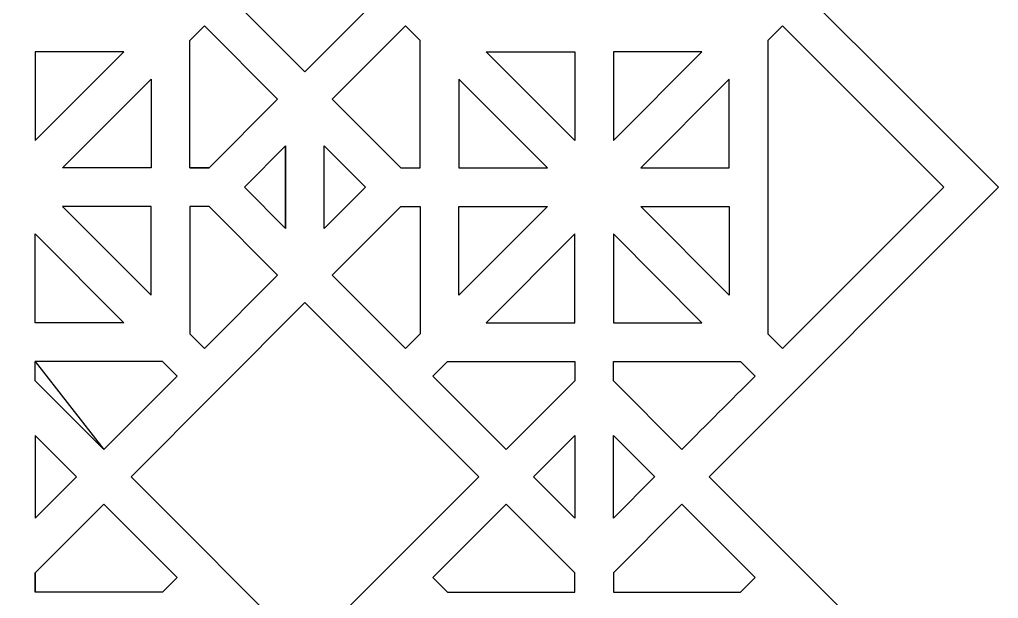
# Model space of a CAD drawing. Header units: centimetres. Extents: x -68 to 68, y -63 to 63.
# Drawn here: x -27.98 to -2.65, y -18.11 to -3.15 of the extents above; entities that cross this region are included whole.
import ezdxf

# ---------------------------------------------------------------- set-up
doc = ezdxf.new("R2010")
doc.units = ezdxf.units.CM
doc.header["$MEASUREMENT"] = 0
doc.layers.add('layer 1', color=7, linetype='Continuous')

msp = doc.modelspace()

# ---------------------------------------------------------------- linework, layer by layer
at = {"layer": 'layer 1', "color": 114}
for points, knots in [([(-13.11224, -62.84331), (-13.11224, -62.84331), (-2.64706, -52.37813), (-2.64706, -52.37813), (-2.64706, -52.37813), (-2.64706, -52.37813), (-10.12967, -44.89556), (-10.12967, -44.89556), (-10.12967, -44.89556), (-10.12967, -44.89556), (-2.64706, -37.41295), (-2.64706, -37.41295), (-2.64706, -37.41295), (-2.64706, -37.41295), (-10.11966, -29.94035), (-10.11966, -29.94035), (-10.11966, -29.94035), (-10.11966, -29.94035), (-2.64706, -22.44777), (-2.64706, -22.44777), (-2.64706, -22.44777), (-2.64706, -22.44777), (-10.12967, -14.96516), (-10.12967, -14.96516), (-10.12967, -14.96516), (-10.12967, -14.96516), (-2.64706, -7.48259), (-2.64706, -7.48259), (-2.64706, -7.48259), (-2.64706, -7.48259), (-10.12964, -0.00001), (-10.12964, -0.00001), (-10.12964, -0.00001), (-10.12964, -0.00001), (-2.64706, 7.48259), (-2.64706, 7.48259), (-2.64706, 7.48259), (-2.64706, 7.48259), (-10.12967, 14.96516), (-10.12967, 14.96516), (-10.12967, 14.96516), (-10.12967, 14.96516), (-2.64706, 22.44777), (-2.64706, 22.44777), (-2.64706, 22.44777), (-2.64706, 22.44777), (-10.11966, 29.92037), (-10.11966, 29.92037), (-10.11966, 29.92037), (-10.11966, 29.92037), (-10.12739, 29.9281), (-10.12739, 29.9281), (-10.12739, 29.9281), (-10.12739, 29.9281), (-10.12965, 29.93036), (-10.12965, 29.93036), (-10.12965, 29.93036), (-10.12965, 29.93036), (-2.64706, 37.41295), (-2.64706, 37.41295), (-2.64706, 37.41295), (-2.64706, 37.41295), (-10.12967, 44.89556), (-10.12967, 44.89556), (-10.12967, 44.89556), (-10.12967, 44.89556), (-2.64706, 52.37813), (-2.64706, 52.37813), (-2.64706, 52.37813), (-2.64706, 52.37813), (-13.11224, 62.84331), (-13.11224, 62.84331), (-13.11224, 62.84331), (-13.11224, 62.84331), (-20.59485, 55.3607), (-20.59485, 55.3607), (-20.59485, 55.3607), (-20.59485, 55.3607), (-28.07742, 62.84331), (-28.07742, 62.84331), (-28.07742, 62.84331), (-28.07742, 62.84331), (-35.56002, 55.36071), (-35.56002, 55.36071), (-35.56002, 55.36071), (-35.56002, 55.36071), (-43.0426, 62.84331), (-43.0426, 62.84331), (-43.0426, 62.84331), (-43.0426, 62.84331), (-50.52517, 55.3607), (-50.52517, 55.3607), (-50.52517, 55.3607), (-50.52517, 55.3607), (-58.00778, 62.84331), (-58.00778, 62.84331), (-58.00778, 62.84331), (-58.00778, 62.84331), (-68.47296, 52.37813), (-68.47296, 52.37813), (-68.47296, 52.37813), (-68.47296, 52.37813), (-60.99035, 44.89556), (-60.99035, 44.89556), (-60.99035, 44.89556), (-60.99035, 44.89556), (-68.47296, 37.41295), (-68.47296, 37.41295), (-68.47296, 37.41295), (-68.47296, 37.41295), (-60.99038, 29.93035), (-60.99038, 29.93035), (-60.99038, 29.93035), (-60.99038, 29.93035), (-68.47296, 22.44777), (-68.47296, 22.44777), (-68.47296, 22.44777), (-68.47296, 22.44777), (-60.99035, 14.96516), (-60.99035, 14.96516), (-60.99035, 14.96516), (-60.99035, 14.96516), (-68.47296, 7.48259), (-68.47296, 7.48259), (-68.47296, 7.48259), (-68.47296, 7.48259), (-60.99037, 0), (-60.99037, 0), (-60.99037, 0), (-60.99037, 0), (-68.47296, -7.48259), (-68.47296, -7.48259), (-68.47296, -7.48259), (-68.47296, -7.48259), (-60.99035, -14.96516), (-60.99035, -14.96516), (-60.99035, -14.96516), (-60.99035, -14.96516), (-68.47296, -22.44777), (-68.47296, -22.44777), (-68.47296, -22.44777), (-68.47296, -22.44777), (-60.99037, -29.93036), (-60.99037, -29.93036), (-60.99037, -29.93036), (-60.99037, -29.93036), (-68.47296, -37.41295), (-68.47296, -37.41295), (-68.47296, -37.41295), (-68.47296, -37.41295), (-60.99035, -44.89556), (-60.99035, -44.89556), (-60.99035, -44.89556), (-60.99035, -44.89556), (-68.47296, -52.37813), (-68.47296, -52.37813), (-68.47296, -52.37813), (-68.47296, -52.37813), (-58.00778, -62.84331), (-58.00778, -62.84331), (-58.00778, -62.84331), (-58.00778, -62.84331), (-50.52518, -55.36071), (-50.52518, -55.36071), (-50.52518, -55.36071), (-50.52518, -55.36071), (-43.0426, -62.84331), (-43.0426, -62.84331), (-43.0426, -62.84331), (-43.0426, -62.84331), (-35.56002, -55.36071), (-35.56002, -55.36071), (-35.56002, -55.36071), (-35.56002, -55.36071), (-28.07742, -62.84331), (-28.07742, -62.84331), (-28.07742, -62.84331), (-28.07742, -62.84331), (-20.59484, -55.36071), (-20.59484, -55.36071), (-20.59484, -55.36071), (-20.59484, -55.36071), (-13.11224, -62.84331), (-13.11224, -62.84331)], [0, 0, 0, 0, 0.0212766, 0.0212766, 0.0212766, 0.0212766, 0.04255319, 0.04255319, 0.04255319, 0.04255319, 0.06382979, 0.06382979, 0.06382979, 0.06382979, 0.08510638, 0.08510638, 0.08510638, 0.08510638, 0.10638298, 0.10638298, 0.10638298, 0.10638298, 0.12765957, 0.12765957, 0.12765957, 0.12765957, 0.14893617, 0.14893617, 0.14893617, 0.14893617, 0.17021277, 0.17021277, 0.17021277, 0.17021277, 0.19148936, 0.19148936, 0.19148936, 0.19148936, 0.21276596, 0.21276596, 0.21276596, 0.21276596, 0.23404255, 0.23404255, 0.23404255, 0.23404255, 0.25531915, 0.25531915, 0.25531915, 0.25531915, 0.27659574, 0.27659574, 0.27659574, 0.27659574, 0.29787234, 0.29787234, 0.29787234, 0.29787234, 0.31914894, 0.31914894, 0.31914894, 0.31914894, 0.34042553, 0.34042553, 0.34042553, 0.34042553, 0.36170213, 0.36170213, 0.36170213, 0.36170213, 0.38297872, 0.38297872, 0.38297872, 0.38297872, 0.40425532, 0.40425532, 0.40425532, 0.40425532, 0.42553191, 0.42553191, 0.42553191, 0.42553191, 0.44680851, 0.44680851, 0.44680851, 0.44680851, 0.46808511, 0.46808511, 0.46808511, 0.46808511, 0.4893617, 0.4893617, 0.4893617, 0.4893617, 0.5106383, 0.5106383, 0.5106383, 0.5106383, 0.53191489, 0.53191489, 0.53191489, 0.53191489, 0.55319149, 0.55319149, 0.55319149, 0.55319149, 0.57446809, 0.57446809, 0.57446809, 0.57446809, 0.59574468, 0.59574468, 0.59574468, 0.59574468, 0.61702128, 0.61702128, 0.61702128, 0.61702128, 0.63829787, 0.63829787, 0.63829787, 0.63829787, 0.65957447, 0.65957447, 0.65957447, 0.65957447, 0.68085106, 0.68085106, 0.68085106, 0.68085106, 0.70212766, 0.70212766, 0.70212766, 0.70212766, 0.72340426, 0.72340426, 0.72340426, 0.72340426, 0.74468085, 0.74468085, 0.74468085, 0.74468085, 0.76595745, 0.76595745, 0.76595745, 0.76595745, 0.78723404, 0.78723404, 0.78723404, 0.78723404, 0.80851064, 0.80851064, 0.80851064, 0.80851064, 0.82978723, 0.82978723, 0.82978723, 0.82978723, 0.85106383, 0.85106383, 0.85106383, 0.85106383, 0.87234043, 0.87234043, 0.87234043, 0.87234043, 0.89361702, 0.89361702, 0.89361702, 0.89361702, 0.91489362, 0.91489362, 0.91489362, 0.91489362, 0.93617021, 0.93617021, 0.93617021, 0.93617021, 0.95744681, 0.95744681, 0.95744681, 0.95744681, 1, 1, 1, 1]), ([(-20.59485, -4.50001), (-20.59485, -4.50001), (-16.09484, 0.00001), (-16.09484, 0.00001), (-16.09484, 0.00001), (-16.09484, 0.00001), (-20.59485, 4.50001), (-20.59485, 4.50001), (-20.59485, 4.50001), (-20.59485, 4.50001), (-25.09485, 0.00001), (-25.09485, 0.00001), (-25.09485, 0.00001), (-25.09485, 0.00001), (-20.59485, -4.50001), (-20.59485, -4.50001)], [0, 0, 0, 0, 0.2, 0.2, 0.2, 0.2, 0.4, 0.4, 0.4, 0.4, 0.6, 0.6, 0.6, 0.6, 1, 1, 1, 1]), ([(-23.07742, -6.98259), (-23.07742, -6.98259), (-23.07741, -6.98258), (-23.07741, -6.98258), (-23.07741, -6.98258), (-23.07741, -6.98258), (-21.30197, -5.20713), (-21.30197, -5.20713), (-21.30197, -5.20713), (-21.30197, -5.20713), (-23.19839, -3.31069), (-23.19839, -3.31069), (-23.19839, -3.31069), (-23.19839, -3.31069), (-23.57742, -3.6897), (-23.57742, -3.6897), (-23.57742, -3.6897), (-23.57742, -3.6897), (-23.57742, -6.98259), (-23.57742, -6.98259), (-23.57742, -6.98259), (-23.57742, -6.98259), (-23.07742, -6.98259), (-23.07742, -6.98259)], [0, 0, 0, 0, 0.14285714, 0.14285714, 0.14285714, 0.14285714, 0.28571429, 0.28571429, 0.28571429, 0.28571429, 0.42857143, 0.42857143, 0.42857143, 0.42857143, 0.57142857, 0.57142857, 0.57142857, 0.57142857, 0.71428571, 0.71428571, 0.71428571, 0.71428571, 1, 1, 1, 1]), ([(-17.61224, -6.98259), (-17.61224, -6.98259), (-18.11227, -6.98258), (-18.11227, -6.98258), (-18.11227, -6.98258), (-18.11227, -6.98258), (-19.88772, -5.20712), (-19.88772, -5.20712), (-19.88772, -5.20712), (-19.88772, -5.20712), (-17.99127, -3.31069), (-17.99127, -3.31069), (-17.99127, -3.31069), (-17.99127, -3.31069), (-17.61224, -3.6897), (-17.61224, -3.6897), (-17.61224, -3.6897), (-17.61224, -3.6897), (-17.61224, -6.98259), (-17.61224, -6.98259)], [0, 0, 0, 0, 0.16666667, 0.16666667, 0.16666667, 0.16666667, 0.33333333, 0.33333333, 0.33333333, 0.33333333, 0.5, 0.5, 0.5, 0.5, 0.66666667, 0.66666667, 0.66666667, 0.66666667, 1, 1, 1, 1]), ([(-8.61224, -3.68964), (-8.61224, -3.68964), (-8.23323, -3.31063), (-8.23323, -3.31063), (-8.23323, -3.31063), (-8.23323, -3.31063), (-4.06127, -7.48259), (-4.06127, -7.48259), (-4.06127, -7.48259), (-4.06127, -7.48259), (-8.23319, -11.65451), (-8.23319, -11.65451), (-8.23319, -11.65451), (-8.23319, -11.65451), (-8.61224, -11.27547), (-8.61224, -11.27547), (-8.61224, -11.27547), (-8.61224, -11.27547), (-8.61224, -3.68964), (-8.61224, -3.68964)], [0, 0, 0, 0, 0.16666667, 0.16666667, 0.16666667, 0.16666667, 0.33333333, 0.33333333, 0.33333333, 0.33333333, 0.5, 0.5, 0.5, 0.5, 0.66666667, 0.66666667, 0.66666667, 0.66666667, 1, 1, 1, 1]), ([(-25.28442, -3.98259), (-25.28442, -3.98259), (-27.57727, -6.27543), (-27.57727, -6.27543), (-27.57727, -6.27543), (-27.57727, -6.27543), (-27.57727, -3.98259), (-27.57727, -3.98259), (-27.57727, -3.98259), (-27.57727, -3.98259), (-25.28442, -3.98259), (-25.28442, -3.98259)], [0, 0, 0, 0, 0.25, 0.25, 0.25, 0.25, 0.5, 0.5, 0.5, 0.5, 1, 1, 1, 1]), ([(-15.90524, -3.98259), (-15.90524, -3.98259), (-13.61239, -6.27543), (-13.61239, -6.27543), (-13.61239, -6.27543), (-13.61239, -6.27543), (-13.61239, -3.98259), (-13.61239, -3.98259), (-13.61239, -3.98259), (-13.61239, -3.98259), (-15.90524, -3.98259), (-15.90524, -3.98259)], [0, 0, 0, 0, 0.25, 0.25, 0.25, 0.25, 0.5, 0.5, 0.5, 0.5, 1, 1, 1, 1]), ([(-12.6124, -6.27545), (-12.6124, -6.27545), (-12.61239, -3.98259), (-12.61239, -3.98259), (-12.61239, -3.98259), (-12.61239, -3.98259), (-10.31952, -3.98258), (-10.31952, -3.98258), (-10.31952, -3.98258), (-10.31952, -3.98258), (-12.6124, -6.27545), (-12.6124, -6.27545)], [0, 0, 0, 0, 0.25, 0.25, 0.25, 0.25, 0.5, 0.5, 0.5, 0.5, 1, 1, 1, 1]), ([(-26.87023, -6.98258), (-26.87023, -6.98258), (-24.57742, -6.98259), (-24.57742, -6.98259), (-24.57742, -6.98259), (-24.57742, -6.98259), (-24.57743, -4.68981), (-24.57743, -4.68981), (-24.57743, -4.68981), (-24.57743, -4.68981), (-26.87023, -6.98258), (-26.87023, -6.98258)], [0, 0, 0, 0, 0.25, 0.25, 0.25, 0.25, 0.5, 0.5, 0.5, 0.5, 1, 1, 1, 1]), ([(-14.31943, -6.98258), (-14.31943, -6.98258), (-16.61224, -6.98259), (-16.61224, -6.98259), (-16.61224, -6.98259), (-16.61224, -6.98259), (-16.61223, -4.68981), (-16.61223, -4.68981), (-16.61223, -4.68981), (-16.61223, -4.68981), (-14.31943, -6.98258), (-14.31943, -6.98258)], [0, 0, 0, 0, 0.25, 0.25, 0.25, 0.25, 0.5, 0.5, 0.5, 0.5, 1, 1, 1, 1]), ([(-11.90535, -6.98259), (-11.90535, -6.98259), (-9.61224, -4.68955), (-9.61224, -4.68955), (-9.61224, -4.68955), (-9.61224, -4.68955), (-9.61224, -6.98259), (-9.61224, -6.98259), (-9.61224, -6.98259), (-9.61224, -6.98259), (-11.90535, -6.98259), (-11.90535, -6.98259)], [0, 0, 0, 0, 0.25, 0.25, 0.25, 0.25, 0.5, 0.5, 0.5, 0.5, 1, 1, 1, 1]), ([(-21.09485, -8.55094), (-21.09485, -8.55094), (-22.1632, -7.48259), (-22.1632, -7.48259), (-22.1632, -7.48259), (-22.1632, -7.48259), (-21.09484, -6.41421), (-21.09484, -6.41421), (-21.09484, -6.41421), (-21.09484, -6.41421), (-21.09485, -8.55094), (-21.09485, -8.55094)], [0, 0, 0, 0, 0.25, 0.25, 0.25, 0.25, 0.5, 0.5, 0.5, 0.5, 1, 1, 1, 1]), ([(-21.09484, -8.55094), (-21.09484, -8.55094), (-21.09484, -6.41421), (-21.09484, -6.41421), (-21.09484, -6.41421), (-21.09484, -6.41421), (-21.09484, -6.4142), (-21.09484, -6.4142), (-21.09484, -6.4142), (-21.09484, -6.4142), (-21.09484, -8.55094), (-21.09484, -8.55094)], [0, 0, 0, 0, 0.25, 0.25, 0.25, 0.25, 0.5, 0.5, 0.5, 0.5, 1, 1, 1, 1]), ([(-20.09484, -8.55093), (-20.09484, -8.55093), (-19.02646, -7.48259), (-19.02646, -7.48259), (-19.02646, -7.48259), (-19.02646, -7.48259), (-20.09481, -6.41425), (-20.09481, -6.41425), (-20.09481, -6.41425), (-20.09481, -6.41425), (-20.09484, -8.55093), (-20.09484, -8.55093)], [0, 0, 0, 0, 0.25, 0.25, 0.25, 0.25, 0.5, 0.5, 0.5, 0.5, 1, 1, 1, 1]), ([(-23.07741, -6.98259), (-23.07741, -6.98259), (-23.07742, -6.98259), (-23.07742, -6.98259), (-23.07742, -6.98259), (-23.07742, -6.98259), (-23.57742, -6.98259), (-23.57742, -6.98259), (-23.57742, -6.98259), (-23.57742, -6.98259), (-23.57743, -6.98259), (-23.57743, -6.98259), (-23.57743, -6.98259), (-23.57743, -6.98259), (-23.07741, -6.98259), (-23.07741, -6.98259)], [0, 0, 0, 0, 0.2, 0.2, 0.2, 0.2, 0.4, 0.4, 0.4, 0.4, 0.6, 0.6, 0.6, 0.6, 1, 1, 1, 1]), ([(-24.57742, -10.2753), (-24.57742, -10.2753), (-26.87015, -7.98259), (-26.87015, -7.98259), (-26.87015, -7.98259), (-26.87015, -7.98259), (-24.57742, -7.98259), (-24.57742, -7.98259), (-24.57742, -7.98259), (-24.57742, -7.98259), (-24.57742, -10.2753), (-24.57742, -10.2753)], [0, 0, 0, 0, 0.25, 0.25, 0.25, 0.25, 0.5, 0.5, 0.5, 0.5, 1, 1, 1, 1]), ([(-23.19837, -11.65448), (-23.19837, -11.65448), (-23.57742, -11.27541), (-23.57742, -11.27541), (-23.57742, -11.27541), (-23.57742, -11.27541), (-23.57742, -7.98259), (-23.57742, -7.98259), (-23.57742, -7.98259), (-23.57742, -7.98259), (-23.57742, -7.98258), (-23.57742, -7.98258), (-23.57742, -7.98258), (-23.57742, -7.98258), (-23.07742, -7.98259), (-23.07742, -7.98259), (-23.07742, -7.98259), (-23.07742, -7.98259), (-21.302, -9.75801), (-21.302, -9.75801), (-21.302, -9.75801), (-21.302, -9.75801), (-23.19837, -11.65448), (-23.19837, -11.65448)], [0, 0, 0, 0, 0.14285714, 0.14285714, 0.14285714, 0.14285714, 0.28571429, 0.28571429, 0.28571429, 0.28571429, 0.42857143, 0.42857143, 0.42857143, 0.42857143, 0.57142857, 0.57142857, 0.57142857, 0.57142857, 0.71428571, 0.71428571, 0.71428571, 0.71428571, 1, 1, 1, 1]), ([(-17.61224, -7.98259), (-17.61224, -7.98259), (-18.11225, -7.98259), (-18.11225, -7.98259), (-18.11225, -7.98259), (-18.11225, -7.98259), (-19.88773, -9.75805), (-19.88773, -9.75805), (-19.88773, -9.75805), (-19.88773, -9.75805), (-17.99129, -11.65448), (-17.99129, -11.65448), (-17.99129, -11.65448), (-17.99129, -11.65448), (-17.61224, -11.27541), (-17.61224, -11.27541), (-17.61224, -11.27541), (-17.61224, -11.27541), (-17.61224, -7.98259), (-17.61224, -7.98259)], [0, 0, 0, 0, 0.16666667, 0.16666667, 0.16666667, 0.16666667, 0.33333333, 0.33333333, 0.33333333, 0.33333333, 0.5, 0.5, 0.5, 0.5, 0.66666667, 0.66666667, 0.66666667, 0.66666667, 1, 1, 1, 1]), ([(-16.61224, -10.2753), (-16.61224, -10.2753), (-14.31951, -7.98259), (-14.31951, -7.98259), (-14.31951, -7.98259), (-14.31951, -7.98259), (-16.61224, -7.98259), (-16.61224, -7.98259), (-16.61224, -7.98259), (-16.61224, -7.98259), (-16.61224, -10.2753), (-16.61224, -10.2753)], [0, 0, 0, 0, 0.25, 0.25, 0.25, 0.25, 0.5, 0.5, 0.5, 0.5, 1, 1, 1, 1]), ([(-9.61224, -10.27559), (-9.61224, -10.27559), (-9.61223, -7.98259), (-9.61223, -7.98259), (-9.61223, -7.98259), (-9.61223, -7.98259), (-11.90524, -7.98259), (-11.90524, -7.98259), (-11.90524, -7.98259), (-11.90524, -7.98259), (-9.61224, -10.27559), (-9.61224, -10.27559)], [0, 0, 0, 0, 0.25, 0.25, 0.25, 0.25, 0.5, 0.5, 0.5, 0.5, 1, 1, 1, 1]), ([(-27.57727, -10.98258), (-27.57727, -10.98258), (-25.28435, -10.98259), (-25.28435, -10.98259), (-25.28435, -10.98259), (-25.28435, -10.98259), (-27.57727, -8.68964), (-27.57727, -8.68964), (-27.57727, -8.68964), (-27.57727, -8.68964), (-27.57727, -10.98258), (-27.57727, -10.98258)], [0, 0, 0, 0, 0.25, 0.25, 0.25, 0.25, 0.5, 0.5, 0.5, 0.5, 1, 1, 1, 1]), ([(-13.61239, -10.98258), (-13.61239, -10.98258), (-15.90531, -10.98259), (-15.90531, -10.98259), (-15.90531, -10.98259), (-15.90531, -10.98259), (-13.61239, -8.68964), (-13.61239, -8.68964), (-13.61239, -8.68964), (-13.61239, -8.68964), (-13.61239, -10.98258), (-13.61239, -10.98258)], [0, 0, 0, 0, 0.25, 0.25, 0.25, 0.25, 0.5, 0.5, 0.5, 0.5, 1, 1, 1, 1]), ([(-10.31948, -10.98258), (-10.31948, -10.98258), (-12.61239, -10.9826), (-12.61239, -10.9826), (-12.61239, -10.9826), (-12.61239, -10.9826), (-12.6124, -8.68965), (-12.6124, -8.68965), (-12.6124, -8.68965), (-12.6124, -8.68965), (-10.31948, -10.98258), (-10.31948, -10.98258)], [0, 0, 0, 0, 0.25, 0.25, 0.25, 0.25, 0.5, 0.5, 0.5, 0.5, 1, 1, 1, 1]), ([(-16.09485, -14.96516), (-16.09485, -14.96516), (-20.59482, -19.46519), (-20.59482, -19.46519), (-20.59482, -19.46519), (-20.59482, -19.46519), (-20.59484, -19.46517), (-20.59484, -19.46517), (-20.59484, -19.46517), (-20.59484, -19.46517), (-25.09485, -14.96516), (-25.09485, -14.96516), (-25.09485, -14.96516), (-25.09485, -14.96516), (-25.09484, -14.96515), (-25.09484, -14.96515), (-25.09484, -14.96515), (-25.09484, -14.96515), (-20.59483, -10.46516), (-20.59483, -10.46516), (-20.59483, -10.46516), (-20.59483, -10.46516), (-16.09485, -14.96516), (-16.09485, -14.96516)], [0, 0, 0, 0, 0.14285714, 0.14285714, 0.14285714, 0.14285714, 0.28571429, 0.28571429, 0.28571429, 0.28571429, 0.42857143, 0.42857143, 0.42857143, 0.42857143, 0.57142857, 0.57142857, 0.57142857, 0.57142857, 0.71428571, 0.71428571, 0.71428571, 0.71428571, 1, 1, 1, 1]), ([(-16.09484, -14.96517), (-16.09484, -14.96517), (-16.09485, -14.96516), (-16.09485, -14.96516), (-16.09485, -14.96516), (-16.09485, -14.96516), (-20.59484, -10.46517), (-20.59484, -10.46517), (-20.59484, -10.46517), (-20.59484, -10.46517), (-16.09484, -14.96517), (-16.09484, -14.96517)], [0, 0, 0, 0, 0.25, 0.25, 0.25, 0.25, 0.5, 0.5, 0.5, 0.5, 1, 1, 1, 1]), ([(-27.57727, -11.98259), (-27.57727, -11.98259), (-27.56727, -11.98259), (-27.56727, -11.98259), (-27.56727, -11.98259), (-27.56727, -11.98259), (-24.28446, -11.98259), (-24.28446, -11.98259), (-24.28446, -11.98259), (-24.28446, -11.98259), (-23.90548, -12.36159), (-23.90548, -12.36159), (-23.90548, -12.36159), (-23.90548, -12.36159), (-25.80195, -14.25805), (-25.80195, -14.25805), (-25.80195, -14.25805), (-25.80195, -14.25805), (-25.80195, -14.25806), (-25.80195, -14.25806), (-25.80195, -14.25806), (-25.80195, -14.25806), (-25.80196, -14.25806), (-25.80196, -14.25806), (-25.80196, -14.25806), (-25.80196, -14.25806), (-27.57727, -11.98259), (-27.57727, -11.98259)], [0, 0, 0, 0, 0.125, 0.125, 0.125, 0.125, 0.25, 0.25, 0.25, 0.25, 0.375, 0.375, 0.375, 0.375, 0.5, 0.5, 0.5, 0.5, 0.625, 0.625, 0.625, 0.625, 0.75, 0.75, 0.75, 0.75, 1, 1, 1, 1]), ([(-27.57727, -11.9826), (-27.57727, -11.9826), (-27.57727, -12.48274), (-27.57727, -12.48274), (-27.57727, -12.48274), (-27.57727, -12.48274), (-25.80199, -14.25802), (-25.80199, -14.25802), (-25.80199, -14.25802), (-25.80199, -14.25802), (-25.80196, -14.25806), (-25.80196, -14.25806), (-25.80196, -14.25806), (-25.80196, -14.25806), (-25.80195, -14.25806), (-25.80195, -14.25806), (-25.80195, -14.25806), (-25.80195, -14.25806), (-27.57727, -11.9826), (-27.57727, -11.9826)], [0, 0, 0, 0, 0.16666667, 0.16666667, 0.16666667, 0.16666667, 0.33333333, 0.33333333, 0.33333333, 0.33333333, 0.5, 0.5, 0.5, 0.5, 0.66666667, 0.66666667, 0.66666667, 0.66666667, 1, 1, 1, 1]), ([(-13.61239, -12.48272), (-13.61239, -12.48272), (-13.61239, -11.98259), (-13.61239, -11.98259), (-13.61239, -11.98259), (-13.61239, -11.98259), (-16.9052, -11.98259), (-16.9052, -11.98259), (-16.9052, -11.98259), (-16.9052, -11.98259), (-17.28418, -12.36159), (-17.28418, -12.36159), (-17.28418, -12.36159), (-17.28418, -12.36159), (-15.38773, -14.25805), (-15.38773, -14.25805), (-15.38773, -14.25805), (-15.38773, -14.25805), (-15.38772, -14.25806), (-15.38772, -14.25806), (-15.38772, -14.25806), (-15.38772, -14.25806), (-13.61239, -12.48272), (-13.61239, -12.48272)], [0, 0, 0, 0, 0.14285714, 0.14285714, 0.14285714, 0.14285714, 0.28571429, 0.28571429, 0.28571429, 0.28571429, 0.42857143, 0.42857143, 0.42857143, 0.42857143, 0.57142857, 0.57142857, 0.57142857, 0.57142857, 0.71428571, 0.71428571, 0.71428571, 0.71428571, 1, 1, 1, 1]), ([(-8.9403, -12.36162), (-8.9403, -12.36162), (-9.31935, -11.98259), (-9.31935, -11.98259), (-9.31935, -11.98259), (-9.31935, -11.98259), (-12.61239, -11.98259), (-12.61239, -11.98259), (-12.61239, -11.98259), (-12.61239, -11.98259), (-12.61239, -12.48244), (-12.61239, -12.48244), (-12.61239, -12.48244), (-12.61239, -12.48244), (-10.83677, -14.25806), (-10.83677, -14.25806), (-10.83677, -14.25806), (-10.20653, -13.62401), (-9.57246, -12.99376), (-8.9403, -12.36162)], [0, 0, 0, 0, 0.16666667, 0.16666667, 0.16666667, 0.16666667, 0.33333333, 0.33333333, 0.33333333, 0.33333333, 0.5, 0.5, 0.5, 0.5, 0.66666667, 0.66666667, 0.66666667, 0.66666667, 1, 1, 1, 1]), ([(-27.57728, -13.89694), (-27.57728, -13.89694), (-26.50907, -14.96517), (-26.50907, -14.96517), (-26.50907, -14.96517), (-26.50907, -14.96517), (-27.57728, -16.03338), (-27.57728, -16.03338), (-27.57728, -16.03338), (-27.57728, -16.03338), (-27.57728, -13.89694), (-27.57728, -13.89694)], [0, 0, 0, 0, 0.25, 0.25, 0.25, 0.25, 0.5, 0.5, 0.5, 0.5, 1, 1, 1, 1]), ([(-13.61239, -13.89693), (-13.61239, -13.89693), (-14.6806, -14.96519), (-14.6806, -14.96519), (-14.6806, -14.96519), (-14.6806, -14.96519), (-13.61239, -16.0334), (-13.61239, -16.0334), (-13.61239, -16.0334), (-13.61239, -16.0334), (-13.61239, -13.89693), (-13.61239, -13.89693)], [0, 0, 0, 0, 0.25, 0.25, 0.25, 0.25, 0.5, 0.5, 0.5, 0.5, 1, 1, 1, 1]), ([(-11.54387, -14.96516), (-11.54387, -14.96516), (-12.61238, -13.89666), (-12.61238, -13.89666), (-12.61238, -13.89666), (-12.61238, -13.89666), (-12.61239, -16.03369), (-12.61239, -16.03369), (-12.61239, -16.03369), (-12.61239, -16.03369), (-11.54493, -14.96623), (-11.54493, -14.96623), (-11.54493, -14.96623), (-11.54493, -14.96623), (-11.54387, -14.96517), (-11.54387, -14.96517), (-11.54387, -14.96517), (-11.54387, -14.96517), (-11.54387, -14.96516), (-11.54387, -14.96516)], [0, 0, 0, 0, 0.16666667, 0.16666667, 0.16666667, 0.16666667, 0.33333333, 0.33333333, 0.33333333, 0.33333333, 0.5, 0.5, 0.5, 0.5, 0.66666667, 0.66666667, 0.66666667, 0.66666667, 1, 1, 1, 1]), ([(-27.57727, -17.94777), (-27.57727, -17.94777), (-27.56727, -17.94777), (-27.56727, -17.94777), (-27.56727, -17.94777), (-27.56727, -17.94777), (-24.28446, -17.94777), (-24.28446, -17.94777), (-24.28446, -17.94777), (-24.28446, -17.94777), (-23.90548, -17.56877), (-23.90548, -17.56877), (-23.90548, -17.56877), (-23.90548, -17.56877), (-25.80195, -15.67227), (-25.80195, -15.67227), (-25.80195, -15.67227), (-25.80195, -15.67227), (-27.57727, -17.44758), (-27.57727, -17.44758), (-27.57727, -17.44758), (-27.57727, -17.44758), (-27.57728, -17.44759), (-27.57728, -17.44759), (-27.57728, -17.44759), (-27.57728, -17.44759), (-27.57727, -17.94777), (-27.57727, -17.94777)], [0, 0, 0, 0, 0.125, 0.125, 0.125, 0.125, 0.25, 0.25, 0.25, 0.25, 0.375, 0.375, 0.375, 0.375, 0.5, 0.5, 0.5, 0.5, 0.625, 0.625, 0.625, 0.625, 0.75, 0.75, 0.75, 0.75, 1, 1, 1, 1]), ([(-13.61239, -17.44761), (-13.61239, -17.44761), (-13.61238, -17.94777), (-13.61238, -17.94777), (-13.61238, -17.94777), (-13.61238, -17.94777), (-13.61239, -17.94777), (-13.61239, -17.94777), (-13.61239, -17.94777), (-13.61239, -17.94777), (-16.9052, -17.94777), (-16.9052, -17.94777), (-16.9052, -17.94777), (-16.9052, -17.94777), (-17.28418, -17.56877), (-17.28418, -17.56877), (-17.28418, -17.56877), (-17.28418, -17.56877), (-15.38773, -15.67228), (-15.38773, -15.67228), (-15.38773, -15.67228), (-15.38773, -15.67228), (-13.61239, -17.44761), (-13.61239, -17.44761)], [0, 0, 0, 0, 0.14285714, 0.14285714, 0.14285714, 0.14285714, 0.28571429, 0.28571429, 0.28571429, 0.28571429, 0.42857143, 0.42857143, 0.42857143, 0.42857143, 0.57142857, 0.57142857, 0.57142857, 0.57142857, 0.71428571, 0.71428571, 0.71428571, 0.71428571, 1, 1, 1, 1]), ([(-13.6124, -17.44761), (-13.6124, -17.44761), (-15.38771, -15.6723), (-15.38771, -15.6723), (-15.38771, -15.6723), (-15.38771, -15.6723), (-13.6124, -17.44761), (-13.6124, -17.44761)], [0, 0, 0, 0, 0.33333333, 0.33333333, 0.33333333, 0.33333333, 1, 1, 1, 1]), ([(-10.83677, -15.67226), (-10.83677, -15.67226), (-8.9403, -17.56874), (-8.9403, -17.56874), (-8.9403, -17.56874), (-8.9403, -17.56874), (-9.31935, -17.94777), (-9.31935, -17.94777), (-9.31935, -17.94777), (-9.31935, -17.94777), (-12.61239, -17.94777), (-12.61239, -17.94777), (-12.61239, -17.94777), (-12.61239, -17.94777), (-12.6124, -17.44791), (-12.6124, -17.44791), (-12.6124, -17.44791), (-12.6124, -17.44791), (-10.83677, -15.67226), (-10.83677, -15.67226)], [0, 0, 0, 0, 0.16666667, 0.16666667, 0.16666667, 0.16666667, 0.33333333, 0.33333333, 0.33333333, 0.33333333, 0.5, 0.5, 0.5, 0.5, 0.66666667, 0.66666667, 0.66666667, 0.66666667, 1, 1, 1, 1]), ([(-27.57727, -17.94776), (-27.57727, -17.94776), (-27.57727, -17.44758), (-27.57727, -17.44758), (-27.57727, -17.44758), (-27.57727, -17.44758), (-27.57727, -17.94776), (-27.57727, -17.94776)], [0, 0, 0, 0, 0.33333333, 0.33333333, 0.33333333, 0.33333333, 1, 1, 1, 1])]:
    msp.add_open_spline(points, degree=3, knots=knots, dxfattribs=at)
at = {"layer": 'layer 1', "color": 250, "lineweight": 9}
for points, knots in [([(-13.11224, -62.84331), (-13.11224, -62.84331), (-2.64706, -52.37813), (-2.64706, -52.37813), (-2.64706, -52.37813), (-2.64706, -52.37813), (-10.12967, -44.89556), (-10.12967, -44.89556), (-10.12967, -44.89556), (-10.12967, -44.89556), (-2.64706, -37.41295), (-2.64706, -37.41295), (-2.64706, -37.41295), (-2.64706, -37.41295), (-10.11966, -29.94035), (-10.11966, -29.94035), (-10.11966, -29.94035), (-10.11966, -29.94035), (-2.64706, -22.44777), (-2.64706, -22.44777), (-2.64706, -22.44777), (-2.64706, -22.44777), (-10.12967, -14.96516), (-10.12967, -14.96516), (-10.12967, -14.96516), (-10.12967, -14.96516), (-2.64706, -7.48259), (-2.64706, -7.48259), (-2.64706, -7.48259), (-2.64706, -7.48259), (-10.12964, -0.00001), (-10.12964, -0.00001), (-10.12964, -0.00001), (-10.12964, -0.00001), (-2.64706, 7.48259), (-2.64706, 7.48259), (-2.64706, 7.48259), (-2.64706, 7.48259), (-10.12967, 14.96516), (-10.12967, 14.96516), (-10.12967, 14.96516), (-10.12967, 14.96516), (-2.64706, 22.44777), (-2.64706, 22.44777), (-2.64706, 22.44777), (-2.64706, 22.44777), (-10.11966, 29.92037), (-10.11966, 29.92037), (-10.11966, 29.92037), (-10.11966, 29.92037), (-10.12739, 29.9281), (-10.12739, 29.9281), (-10.12739, 29.9281), (-10.12739, 29.9281), (-10.12965, 29.93036), (-10.12965, 29.93036), (-10.12965, 29.93036), (-10.12965, 29.93036), (-2.64706, 37.41295), (-2.64706, 37.41295), (-2.64706, 37.41295), (-2.64706, 37.41295), (-10.12967, 44.89556), (-10.12967, 44.89556), (-10.12967, 44.89556), (-10.12967, 44.89556), (-2.64706, 52.37813), (-2.64706, 52.37813), (-2.64706, 52.37813), (-2.64706, 52.37813), (-13.11224, 62.84331), (-13.11224, 62.84331), (-13.11224, 62.84331), (-13.11224, 62.84331), (-20.59485, 55.3607), (-20.59485, 55.3607), (-20.59485, 55.3607), (-20.59485, 55.3607), (-28.07742, 62.84331), (-28.07742, 62.84331), (-28.07742, 62.84331), (-28.07742, 62.84331), (-35.56002, 55.36071), (-35.56002, 55.36071), (-35.56002, 55.36071), (-35.56002, 55.36071), (-43.0426, 62.84331), (-43.0426, 62.84331), (-43.0426, 62.84331), (-43.0426, 62.84331), (-50.52517, 55.3607), (-50.52517, 55.3607), (-50.52517, 55.3607), (-50.52517, 55.3607), (-58.00778, 62.84331), (-58.00778, 62.84331), (-58.00778, 62.84331), (-58.00778, 62.84331), (-68.47296, 52.37813), (-68.47296, 52.37813), (-68.47296, 52.37813), (-68.47296, 52.37813), (-60.99035, 44.89556), (-60.99035, 44.89556), (-60.99035, 44.89556), (-60.99035, 44.89556), (-68.47296, 37.41295), (-68.47296, 37.41295), (-68.47296, 37.41295), (-68.47296, 37.41295), (-60.99038, 29.93035), (-60.99038, 29.93035), (-60.99038, 29.93035), (-60.99038, 29.93035), (-68.47296, 22.44777), (-68.47296, 22.44777), (-68.47296, 22.44777), (-68.47296, 22.44777), (-60.99035, 14.96516), (-60.99035, 14.96516), (-60.99035, 14.96516), (-60.99035, 14.96516), (-68.47296, 7.48259), (-68.47296, 7.48259), (-68.47296, 7.48259), (-68.47296, 7.48259), (-60.99037, 0), (-60.99037, 0), (-60.99037, 0), (-60.99037, 0), (-68.47296, -7.48259), (-68.47296, -7.48259), (-68.47296, -7.48259), (-68.47296, -7.48259), (-60.99035, -14.96516), (-60.99035, -14.96516), (-60.99035, -14.96516), (-60.99035, -14.96516), (-68.47296, -22.44777), (-68.47296, -22.44777), (-68.47296, -22.44777), (-68.47296, -22.44777), (-60.99037, -29.93036), (-60.99037, -29.93036), (-60.99037, -29.93036), (-60.99037, -29.93036), (-68.47296, -37.41295), (-68.47296, -37.41295), (-68.47296, -37.41295), (-68.47296, -37.41295), (-60.99035, -44.89556), (-60.99035, -44.89556), (-60.99035, -44.89556), (-60.99035, -44.89556), (-68.47296, -52.37813), (-68.47296, -52.37813), (-68.47296, -52.37813), (-68.47296, -52.37813), (-58.00778, -62.84331), (-58.00778, -62.84331), (-58.00778, -62.84331), (-58.00778, -62.84331), (-50.52518, -55.36071), (-50.52518, -55.36071), (-50.52518, -55.36071), (-50.52518, -55.36071), (-43.0426, -62.84331), (-43.0426, -62.84331), (-43.0426, -62.84331), (-43.0426, -62.84331), (-35.56002, -55.36071), (-35.56002, -55.36071), (-35.56002, -55.36071), (-35.56002, -55.36071), (-28.07742, -62.84331), (-28.07742, -62.84331), (-28.07742, -62.84331), (-28.07742, -62.84331), (-20.59484, -55.36071), (-20.59484, -55.36071), (-20.59484, -55.36071), (-20.59484, -55.36071), (-13.11224, -62.84331), (-13.11224, -62.84331)], [0, 0, 0, 0, 0.0212766, 0.0212766, 0.0212766, 0.0212766, 0.04255319, 0.04255319, 0.04255319, 0.04255319, 0.06382979, 0.06382979, 0.06382979, 0.06382979, 0.08510638, 0.08510638, 0.08510638, 0.08510638, 0.10638298, 0.10638298, 0.10638298, 0.10638298, 0.12765957, 0.12765957, 0.12765957, 0.12765957, 0.14893617, 0.14893617, 0.14893617, 0.14893617, 0.17021277, 0.17021277, 0.17021277, 0.17021277, 0.19148936, 0.19148936, 0.19148936, 0.19148936, 0.21276596, 0.21276596, 0.21276596, 0.21276596, 0.23404255, 0.23404255, 0.23404255, 0.23404255, 0.25531915, 0.25531915, 0.25531915, 0.25531915, 0.27659574, 0.27659574, 0.27659574, 0.27659574, 0.29787234, 0.29787234, 0.29787234, 0.29787234, 0.31914894, 0.31914894, 0.31914894, 0.31914894, 0.34042553, 0.34042553, 0.34042553, 0.34042553, 0.36170213, 0.36170213, 0.36170213, 0.36170213, 0.38297872, 0.38297872, 0.38297872, 0.38297872, 0.40425532, 0.40425532, 0.40425532, 0.40425532, 0.42553191, 0.42553191, 0.42553191, 0.42553191, 0.44680851, 0.44680851, 0.44680851, 0.44680851, 0.46808511, 0.46808511, 0.46808511, 0.46808511, 0.4893617, 0.4893617, 0.4893617, 0.4893617, 0.5106383, 0.5106383, 0.5106383, 0.5106383, 0.53191489, 0.53191489, 0.53191489, 0.53191489, 0.55319149, 0.55319149, 0.55319149, 0.55319149, 0.57446809, 0.57446809, 0.57446809, 0.57446809, 0.59574468, 0.59574468, 0.59574468, 0.59574468, 0.61702128, 0.61702128, 0.61702128, 0.61702128, 0.63829787, 0.63829787, 0.63829787, 0.63829787, 0.65957447, 0.65957447, 0.65957447, 0.65957447, 0.68085106, 0.68085106, 0.68085106, 0.68085106, 0.70212766, 0.70212766, 0.70212766, 0.70212766, 0.72340426, 0.72340426, 0.72340426, 0.72340426, 0.74468085, 0.74468085, 0.74468085, 0.74468085, 0.76595745, 0.76595745, 0.76595745, 0.76595745, 0.78723404, 0.78723404, 0.78723404, 0.78723404, 0.80851064, 0.80851064, 0.80851064, 0.80851064, 0.82978723, 0.82978723, 0.82978723, 0.82978723, 0.85106383, 0.85106383, 0.85106383, 0.85106383, 0.87234043, 0.87234043, 0.87234043, 0.87234043, 0.89361702, 0.89361702, 0.89361702, 0.89361702, 0.91489362, 0.91489362, 0.91489362, 0.91489362, 0.93617021, 0.93617021, 0.93617021, 0.93617021, 0.95744681, 0.95744681, 0.95744681, 0.95744681, 1, 1, 1, 1]), ([(-20.59485, -4.50001), (-20.59485, -4.50001), (-16.09484, 0.00001), (-16.09484, 0.00001), (-16.09484, 0.00001), (-16.09484, 0.00001), (-20.59485, 4.50001), (-20.59485, 4.50001), (-20.59485, 4.50001), (-20.59485, 4.50001), (-25.09485, 0.00001), (-25.09485, 0.00001), (-25.09485, 0.00001), (-25.09485, 0.00001), (-20.59485, -4.50001), (-20.59485, -4.50001)], [0, 0, 0, 0, 0.2, 0.2, 0.2, 0.2, 0.4, 0.4, 0.4, 0.4, 0.6, 0.6, 0.6, 0.6, 1, 1, 1, 1]), ([(-23.07742, -6.98259), (-23.07742, -6.98259), (-23.07741, -6.98258), (-23.07741, -6.98258), (-23.07741, -6.98258), (-23.07741, -6.98258), (-21.30197, -5.20713), (-21.30197, -5.20713), (-21.30197, -5.20713), (-21.30197, -5.20713), (-23.19839, -3.31069), (-23.19839, -3.31069), (-23.19839, -3.31069), (-23.19839, -3.31069), (-23.57742, -3.6897), (-23.57742, -3.6897), (-23.57742, -3.6897), (-23.57742, -3.6897), (-23.57742, -6.98259), (-23.57742, -6.98259)], [0, 0, 0, 0, 0.16666667, 0.16666667, 0.16666667, 0.16666667, 0.33333333, 0.33333333, 0.33333333, 0.33333333, 0.5, 0.5, 0.5, 0.5, 0.66666667, 0.66666667, 0.66666667, 0.66666667, 1, 1, 1, 1]), ([(-17.61224, -6.98259), (-17.61224, -6.98259), (-18.11227, -6.98258), (-18.11227, -6.98258), (-18.11227, -6.98258), (-18.11227, -6.98258), (-19.88772, -5.20712), (-19.88772, -5.20712), (-19.88772, -5.20712), (-19.88772, -5.20712), (-17.99127, -3.31069), (-17.99127, -3.31069), (-17.99127, -3.31069), (-17.99127, -3.31069), (-17.61224, -3.6897), (-17.61224, -3.6897), (-17.61224, -3.6897), (-17.61224, -3.6897), (-17.61224, -6.98259), (-17.61224, -6.98259)], [0, 0, 0, 0, 0.16666667, 0.16666667, 0.16666667, 0.16666667, 0.33333333, 0.33333333, 0.33333333, 0.33333333, 0.5, 0.5, 0.5, 0.5, 0.66666667, 0.66666667, 0.66666667, 0.66666667, 1, 1, 1, 1]), ([(-8.61224, -3.68964), (-8.61224, -3.68964), (-8.23323, -3.31063), (-8.23323, -3.31063), (-8.23323, -3.31063), (-8.23323, -3.31063), (-4.06127, -7.48259), (-4.06127, -7.48259), (-4.06127, -7.48259), (-4.06127, -7.48259), (-8.23319, -11.65451), (-8.23319, -11.65451), (-8.23319, -11.65451), (-8.23319, -11.65451), (-8.61224, -11.27547), (-8.61224, -11.27547), (-8.61224, -11.27547), (-8.61224, -11.27547), (-8.61224, -3.68964), (-8.61224, -3.68964)], [0, 0, 0, 0, 0.16666667, 0.16666667, 0.16666667, 0.16666667, 0.33333333, 0.33333333, 0.33333333, 0.33333333, 0.5, 0.5, 0.5, 0.5, 0.66666667, 0.66666667, 0.66666667, 0.66666667, 1, 1, 1, 1]), ([(-25.28442, -3.98259), (-25.28442, -3.98259), (-27.57727, -6.27543), (-27.57727, -6.27543), (-27.57727, -6.27543), (-27.57727, -6.27543), (-27.57727, -3.98259), (-27.57727, -3.98259), (-27.57727, -3.98259), (-27.57727, -3.98259), (-25.28442, -3.98259), (-25.28442, -3.98259)], [0, 0, 0, 0, 0.25, 0.25, 0.25, 0.25, 0.5, 0.5, 0.5, 0.5, 1, 1, 1, 1]), ([(-15.90524, -3.98259), (-15.90524, -3.98259), (-13.61239, -6.27543), (-13.61239, -6.27543), (-13.61239, -6.27543), (-13.61239, -6.27543), (-13.61239, -3.98259), (-13.61239, -3.98259), (-13.61239, -3.98259), (-13.61239, -3.98259), (-15.90524, -3.98259), (-15.90524, -3.98259)], [0, 0, 0, 0, 0.25, 0.25, 0.25, 0.25, 0.5, 0.5, 0.5, 0.5, 1, 1, 1, 1]), ([(-12.6124, -6.27545), (-12.6124, -6.27545), (-12.61239, -3.98259), (-12.61239, -3.98259), (-12.61239, -3.98259), (-12.61239, -3.98259), (-10.31952, -3.98258), (-10.31952, -3.98258), (-10.31952, -3.98258), (-10.31952, -3.98258), (-12.6124, -6.27545), (-12.6124, -6.27545)], [0, 0, 0, 0, 0.25, 0.25, 0.25, 0.25, 0.5, 0.5, 0.5, 0.5, 1, 1, 1, 1]), ([(-26.87023, -6.98258), (-26.87023, -6.98258), (-24.57742, -6.98259), (-24.57742, -6.98259), (-24.57742, -6.98259), (-24.57742, -6.98259), (-24.57743, -4.68981), (-24.57743, -4.68981), (-24.57743, -4.68981), (-24.57743, -4.68981), (-26.87023, -6.98258), (-26.87023, -6.98258)], [0, 0, 0, 0, 0.25, 0.25, 0.25, 0.25, 0.5, 0.5, 0.5, 0.5, 1, 1, 1, 1]), ([(-14.31943, -6.98258), (-14.31943, -6.98258), (-16.61224, -6.98259), (-16.61224, -6.98259), (-16.61224, -6.98259), (-16.61224, -6.98259), (-16.61223, -4.68981), (-16.61223, -4.68981), (-16.61223, -4.68981), (-16.61223, -4.68981), (-14.31943, -6.98258), (-14.31943, -6.98258)], [0, 0, 0, 0, 0.25, 0.25, 0.25, 0.25, 0.5, 0.5, 0.5, 0.5, 1, 1, 1, 1]), ([(-11.90535, -6.98259), (-11.90535, -6.98259), (-9.61224, -4.68955), (-9.61224, -4.68955), (-9.61224, -4.68955), (-9.61224, -4.68955), (-9.61224, -6.98259), (-9.61224, -6.98259), (-9.61224, -6.98259), (-9.61224, -6.98259), (-11.90535, -6.98259), (-11.90535, -6.98259)], [0, 0, 0, 0, 0.25, 0.25, 0.25, 0.25, 0.5, 0.5, 0.5, 0.5, 1, 1, 1, 1]), ([(-21.09485, -8.55094), (-21.09485, -8.55094), (-22.1632, -7.48259), (-22.1632, -7.48259), (-22.1632, -7.48259), (-22.1632, -7.48259), (-21.09484, -6.41421), (-21.09484, -6.41421)], [0, 0, 0, 0, 0.33333333, 0.33333333, 0.33333333, 0.33333333, 1, 1, 1, 1]), ([(-21.09484, -8.55094), (-21.09484, -8.55094), (-21.09484, -6.41421), (-21.09484, -6.41421), (-21.09484, -6.41421), (-21.09484, -6.41421), (-21.09484, -6.4142), (-21.09484, -6.4142)], [0, 0, 0, 0, 0.33333333, 0.33333333, 0.33333333, 0.33333333, 1, 1, 1, 1]), ([(-20.09484, -8.55093), (-20.09484, -8.55093), (-19.02646, -7.48259), (-19.02646, -7.48259), (-19.02646, -7.48259), (-19.02646, -7.48259), (-20.09481, -6.41425), (-20.09481, -6.41425), (-20.09481, -6.41425), (-20.09481, -6.41425), (-20.09484, -8.55093), (-20.09484, -8.55093)], [0, 0, 0, 0, 0.25, 0.25, 0.25, 0.25, 0.5, 0.5, 0.5, 0.5, 1, 1, 1, 1]), ([(-23.07741, -6.98259), (-23.07741, -6.98259), (-23.07742, -6.98259), (-23.07742, -6.98259), (-23.07742, -6.98259), (-23.07742, -6.98259), (-23.57742, -6.98259), (-23.57742, -6.98259), (-23.57742, -6.98259), (-23.57742, -6.98259), (-23.57743, -6.98259), (-23.57743, -6.98259)], [0, 0, 0, 0, 0.25, 0.25, 0.25, 0.25, 0.5, 0.5, 0.5, 0.5, 1, 1, 1, 1]), ([(-24.57742, -10.2753), (-24.57742, -10.2753), (-26.87015, -7.98259), (-26.87015, -7.98259), (-26.87015, -7.98259), (-26.87015, -7.98259), (-24.57742, -7.98259), (-24.57742, -7.98259), (-24.57742, -7.98259), (-24.57742, -7.98259), (-24.57742, -10.2753), (-24.57742, -10.2753)], [0, 0, 0, 0, 0.25, 0.25, 0.25, 0.25, 0.5, 0.5, 0.5, 0.5, 1, 1, 1, 1]), ([(-23.19837, -11.65448), (-23.19837, -11.65448), (-23.57742, -11.27541), (-23.57742, -11.27541), (-23.57742, -11.27541), (-23.57742, -11.27541), (-23.57742, -7.98259), (-23.57742, -7.98259), (-23.57742, -7.98259), (-23.57742, -7.98259), (-23.57742, -7.98258), (-23.57742, -7.98258), (-23.57742, -7.98258), (-23.57742, -7.98258), (-23.07742, -7.98259), (-23.07742, -7.98259), (-23.07742, -7.98259), (-23.07742, -7.98259), (-21.302, -9.75801), (-21.302, -9.75801), (-21.302, -9.75801), (-21.302, -9.75801), (-23.19837, -11.65448), (-23.19837, -11.65448)], [0, 0, 0, 0, 0.14285714, 0.14285714, 0.14285714, 0.14285714, 0.28571429, 0.28571429, 0.28571429, 0.28571429, 0.42857143, 0.42857143, 0.42857143, 0.42857143, 0.57142857, 0.57142857, 0.57142857, 0.57142857, 0.71428571, 0.71428571, 0.71428571, 0.71428571, 1, 1, 1, 1]), ([(-17.61224, -7.98259), (-17.61224, -7.98259), (-18.11225, -7.98259), (-18.11225, -7.98259), (-18.11225, -7.98259), (-18.11225, -7.98259), (-19.88773, -9.75805), (-19.88773, -9.75805), (-19.88773, -9.75805), (-19.88773, -9.75805), (-17.99129, -11.65448), (-17.99129, -11.65448), (-17.99129, -11.65448), (-17.99129, -11.65448), (-17.61224, -11.27541), (-17.61224, -11.27541), (-17.61224, -11.27541), (-17.61224, -11.27541), (-17.61224, -7.98259), (-17.61224, -7.98259)], [0, 0, 0, 0, 0.16666667, 0.16666667, 0.16666667, 0.16666667, 0.33333333, 0.33333333, 0.33333333, 0.33333333, 0.5, 0.5, 0.5, 0.5, 0.66666667, 0.66666667, 0.66666667, 0.66666667, 1, 1, 1, 1]), ([(-16.61224, -10.2753), (-16.61224, -10.2753), (-14.31951, -7.98259), (-14.31951, -7.98259), (-14.31951, -7.98259), (-14.31951, -7.98259), (-16.61224, -7.98259), (-16.61224, -7.98259), (-16.61224, -7.98259), (-16.61224, -7.98259), (-16.61224, -10.2753), (-16.61224, -10.2753)], [0, 0, 0, 0, 0.25, 0.25, 0.25, 0.25, 0.5, 0.5, 0.5, 0.5, 1, 1, 1, 1]), ([(-9.61224, -10.27559), (-9.61224, -10.27559), (-9.61223, -7.98259), (-9.61223, -7.98259), (-9.61223, -7.98259), (-9.61223, -7.98259), (-11.90524, -7.98259), (-11.90524, -7.98259), (-11.90524, -7.98259), (-11.90524, -7.98259), (-9.61224, -10.27559), (-9.61224, -10.27559)], [0, 0, 0, 0, 0.25, 0.25, 0.25, 0.25, 0.5, 0.5, 0.5, 0.5, 1, 1, 1, 1]), ([(-27.57727, -10.98258), (-27.57727, -10.98258), (-25.28435, -10.98259), (-25.28435, -10.98259), (-25.28435, -10.98259), (-25.28435, -10.98259), (-27.57727, -8.68964), (-27.57727, -8.68964), (-27.57727, -8.68964), (-27.57727, -8.68964), (-27.57727, -10.98258), (-27.57727, -10.98258)], [0, 0, 0, 0, 0.25, 0.25, 0.25, 0.25, 0.5, 0.5, 0.5, 0.5, 1, 1, 1, 1]), ([(-13.61239, -10.98258), (-13.61239, -10.98258), (-15.90531, -10.98259), (-15.90531, -10.98259), (-15.90531, -10.98259), (-15.90531, -10.98259), (-13.61239, -8.68964), (-13.61239, -8.68964), (-13.61239, -8.68964), (-13.61239, -8.68964), (-13.61239, -10.98258), (-13.61239, -10.98258)], [0, 0, 0, 0, 0.25, 0.25, 0.25, 0.25, 0.5, 0.5, 0.5, 0.5, 1, 1, 1, 1]), ([(-10.31948, -10.98258), (-10.31948, -10.98258), (-12.61239, -10.9826), (-12.61239, -10.9826), (-12.61239, -10.9826), (-12.61239, -10.9826), (-12.6124, -8.68965), (-12.6124, -8.68965), (-12.6124, -8.68965), (-12.6124, -8.68965), (-10.31948, -10.98258), (-10.31948, -10.98258)], [0, 0, 0, 0, 0.25, 0.25, 0.25, 0.25, 0.5, 0.5, 0.5, 0.5, 1, 1, 1, 1]), ([(-16.09485, -14.96516), (-16.09485, -14.96516), (-20.59482, -19.46519), (-20.59482, -19.46519), (-20.59482, -19.46519), (-20.59482, -19.46519), (-20.59484, -19.46517), (-20.59484, -19.46517), (-20.59484, -19.46517), (-20.59484, -19.46517), (-25.09485, -14.96516), (-25.09485, -14.96516), (-25.09485, -14.96516), (-25.09485, -14.96516), (-25.09484, -14.96515), (-25.09484, -14.96515), (-25.09484, -14.96515), (-25.09484, -14.96515), (-20.59483, -10.46516), (-20.59483, -10.46516)], [0, 0, 0, 0, 0.16666667, 0.16666667, 0.16666667, 0.16666667, 0.33333333, 0.33333333, 0.33333333, 0.33333333, 0.5, 0.5, 0.5, 0.5, 0.66666667, 0.66666667, 0.66666667, 0.66666667, 1, 1, 1, 1]), ([(-16.09484, -14.96517), (-16.09484, -14.96517), (-16.09485, -14.96516), (-16.09485, -14.96516), (-16.09485, -14.96516), (-16.09485, -14.96516), (-20.59484, -10.46517), (-20.59484, -10.46517)], [0, 0, 0, 0, 0.33333333, 0.33333333, 0.33333333, 0.33333333, 1, 1, 1, 1]), ([(-27.57727, -11.98259), (-27.57727, -11.98259), (-27.56727, -11.98259), (-27.56727, -11.98259), (-27.56727, -11.98259), (-27.56727, -11.98259), (-24.28446, -11.98259), (-24.28446, -11.98259), (-24.28446, -11.98259), (-24.28446, -11.98259), (-23.90548, -12.36159), (-23.90548, -12.36159), (-23.90548, -12.36159), (-23.90548, -12.36159), (-25.80195, -14.25805), (-25.80195, -14.25805), (-25.80195, -14.25805), (-25.80195, -14.25805), (-25.80195, -14.25806), (-25.80195, -14.25806), (-25.80195, -14.25806), (-25.80195, -14.25806), (-25.80196, -14.25806), (-25.80196, -14.25806)], [0, 0, 0, 0, 0.14285714, 0.14285714, 0.14285714, 0.14285714, 0.28571429, 0.28571429, 0.28571429, 0.28571429, 0.42857143, 0.42857143, 0.42857143, 0.42857143, 0.57142857, 0.57142857, 0.57142857, 0.57142857, 0.71428571, 0.71428571, 0.71428571, 0.71428571, 1, 1, 1, 1]), ([(-27.57727, -11.9826), (-27.57727, -11.9826), (-27.57727, -12.48274), (-27.57727, -12.48274), (-27.57727, -12.48274), (-27.57727, -12.48274), (-25.80199, -14.25802), (-25.80199, -14.25802), (-25.80199, -14.25802), (-25.80199, -14.25802), (-25.80196, -14.25806), (-25.80196, -14.25806), (-25.80196, -14.25806), (-25.80196, -14.25806), (-25.80195, -14.25806), (-25.80195, -14.25806)], [0, 0, 0, 0, 0.2, 0.2, 0.2, 0.2, 0.4, 0.4, 0.4, 0.4, 0.6, 0.6, 0.6, 0.6, 1, 1, 1, 1]), ([(-13.61239, -12.48272), (-13.61239, -12.48272), (-13.61239, -11.98259), (-13.61239, -11.98259), (-13.61239, -11.98259), (-13.61239, -11.98259), (-16.9052, -11.98259), (-16.9052, -11.98259), (-16.9052, -11.98259), (-16.9052, -11.98259), (-17.28418, -12.36159), (-17.28418, -12.36159), (-17.28418, -12.36159), (-17.28418, -12.36159), (-15.38773, -14.25805), (-15.38773, -14.25805), (-15.38773, -14.25805), (-15.38773, -14.25805), (-15.38772, -14.25806), (-15.38772, -14.25806), (-15.38772, -14.25806), (-15.38772, -14.25806), (-13.61239, -12.48272), (-13.61239, -12.48272)], [0, 0, 0, 0, 0.14285714, 0.14285714, 0.14285714, 0.14285714, 0.28571429, 0.28571429, 0.28571429, 0.28571429, 0.42857143, 0.42857143, 0.42857143, 0.42857143, 0.57142857, 0.57142857, 0.57142857, 0.57142857, 0.71428571, 0.71428571, 0.71428571, 0.71428571, 1, 1, 1, 1]), ([(-8.9403, -12.36162), (-8.9403, -12.36162), (-9.31935, -11.98259), (-9.31935, -11.98259), (-9.31935, -11.98259), (-9.31935, -11.98259), (-12.61239, -11.98259), (-12.61239, -11.98259), (-12.61239, -11.98259), (-12.61239, -11.98259), (-12.61239, -12.48244), (-12.61239, -12.48244), (-12.61239, -12.48244), (-12.61239, -12.48244), (-10.83677, -14.25806), (-10.83677, -14.25806), (-10.83677, -14.25806), (-10.20653, -13.62401), (-9.57246, -12.99376), (-8.9403, -12.36162)], [0, 0, 0, 0, 0.16666667, 0.16666667, 0.16666667, 0.16666667, 0.33333333, 0.33333333, 0.33333333, 0.33333333, 0.5, 0.5, 0.5, 0.5, 0.66666667, 0.66666667, 0.66666667, 0.66666667, 1, 1, 1, 1]), ([(-27.57728, -13.89694), (-27.57728, -13.89694), (-26.50907, -14.96517), (-26.50907, -14.96517), (-26.50907, -14.96517), (-26.50907, -14.96517), (-27.57728, -16.03338), (-27.57728, -16.03338), (-27.57728, -16.03338), (-27.57728, -16.03338), (-27.57728, -13.89694), (-27.57728, -13.89694)], [0, 0, 0, 0, 0.25, 0.25, 0.25, 0.25, 0.5, 0.5, 0.5, 0.5, 1, 1, 1, 1]), ([(-13.61239, -13.89693), (-13.61239, -13.89693), (-14.6806, -14.96519), (-14.6806, -14.96519), (-14.6806, -14.96519), (-14.6806, -14.96519), (-13.61239, -16.0334), (-13.61239, -16.0334), (-13.61239, -16.0334), (-13.61239, -16.0334), (-13.61239, -13.89693), (-13.61239, -13.89693)], [0, 0, 0, 0, 0.25, 0.25, 0.25, 0.25, 0.5, 0.5, 0.5, 0.5, 1, 1, 1, 1]), ([(-11.54387, -14.96516), (-11.54387, -14.96516), (-12.61238, -13.89666), (-12.61238, -13.89666), (-12.61238, -13.89666), (-12.61238, -13.89666), (-12.61239, -16.03369), (-12.61239, -16.03369), (-12.61239, -16.03369), (-12.61239, -16.03369), (-11.54493, -14.96623), (-11.54493, -14.96623), (-11.54493, -14.96623), (-11.54493, -14.96623), (-11.54387, -14.96517), (-11.54387, -14.96517), (-11.54387, -14.96517), (-11.54387, -14.96517), (-11.54387, -14.96516), (-11.54387, -14.96516)], [0, 0, 0, 0, 0.16666667, 0.16666667, 0.16666667, 0.16666667, 0.33333333, 0.33333333, 0.33333333, 0.33333333, 0.5, 0.5, 0.5, 0.5, 0.66666667, 0.66666667, 0.66666667, 0.66666667, 1, 1, 1, 1]), ([(-27.57727, -17.94777), (-27.57727, -17.94777), (-27.56727, -17.94777), (-27.56727, -17.94777), (-27.56727, -17.94777), (-27.56727, -17.94777), (-24.28446, -17.94777), (-24.28446, -17.94777), (-24.28446, -17.94777), (-24.28446, -17.94777), (-23.90548, -17.56877), (-23.90548, -17.56877), (-23.90548, -17.56877), (-23.90548, -17.56877), (-25.80195, -15.67227), (-25.80195, -15.67227), (-25.80195, -15.67227), (-25.80195, -15.67227), (-27.57727, -17.44758), (-27.57727, -17.44758), (-27.57727, -17.44758), (-27.57727, -17.44758), (-27.57728, -17.44759), (-27.57728, -17.44759)], [0, 0, 0, 0, 0.14285714, 0.14285714, 0.14285714, 0.14285714, 0.28571429, 0.28571429, 0.28571429, 0.28571429, 0.42857143, 0.42857143, 0.42857143, 0.42857143, 0.57142857, 0.57142857, 0.57142857, 0.57142857, 0.71428571, 0.71428571, 0.71428571, 0.71428571, 1, 1, 1, 1]), ([(-13.61239, -17.44761), (-13.61239, -17.44761), (-13.61238, -17.94777), (-13.61238, -17.94777), (-13.61238, -17.94777), (-13.61238, -17.94777), (-13.61239, -17.94777), (-13.61239, -17.94777), (-13.61239, -17.94777), (-13.61239, -17.94777), (-16.9052, -17.94777), (-16.9052, -17.94777), (-16.9052, -17.94777), (-16.9052, -17.94777), (-17.28418, -17.56877), (-17.28418, -17.56877), (-17.28418, -17.56877), (-17.28418, -17.56877), (-15.38773, -15.67228), (-15.38773, -15.67228)], [0, 0, 0, 0, 0.16666667, 0.16666667, 0.16666667, 0.16666667, 0.33333333, 0.33333333, 0.33333333, 0.33333333, 0.5, 0.5, 0.5, 0.5, 0.66666667, 0.66666667, 0.66666667, 0.66666667, 1, 1, 1, 1]), ([(-10.83677, -15.67226), (-10.83677, -15.67226), (-8.9403, -17.56874), (-8.9403, -17.56874), (-8.9403, -17.56874), (-8.9403, -17.56874), (-9.31935, -17.94777), (-9.31935, -17.94777), (-9.31935, -17.94777), (-9.31935, -17.94777), (-12.61239, -17.94777), (-12.61239, -17.94777), (-12.61239, -17.94777), (-12.61239, -17.94777), (-12.6124, -17.44791), (-12.6124, -17.44791), (-12.6124, -17.44791), (-12.6124, -17.44791), (-10.83677, -15.67226), (-10.83677, -15.67226)], [0, 0, 0, 0, 0.16666667, 0.16666667, 0.16666667, 0.16666667, 0.33333333, 0.33333333, 0.33333333, 0.33333333, 0.5, 0.5, 0.5, 0.5, 0.66666667, 0.66666667, 0.66666667, 0.66666667, 1, 1, 1, 1])]:
    msp.add_open_spline(points, degree=3, knots=knots, dxfattribs=at)
for points in [[(-13.6124, -17.44761), (-13.6124, -17.44761), (-15.38771, -15.6723), (-15.38771, -15.6723)], [(-27.57727, -17.94776), (-27.57727, -17.94776), (-27.57727, -17.44758), (-27.57727, -17.44758)]]:
    msp.add_open_spline(points, degree=3, dxfattribs=at)

doc.saveas('drawing.dxf')
